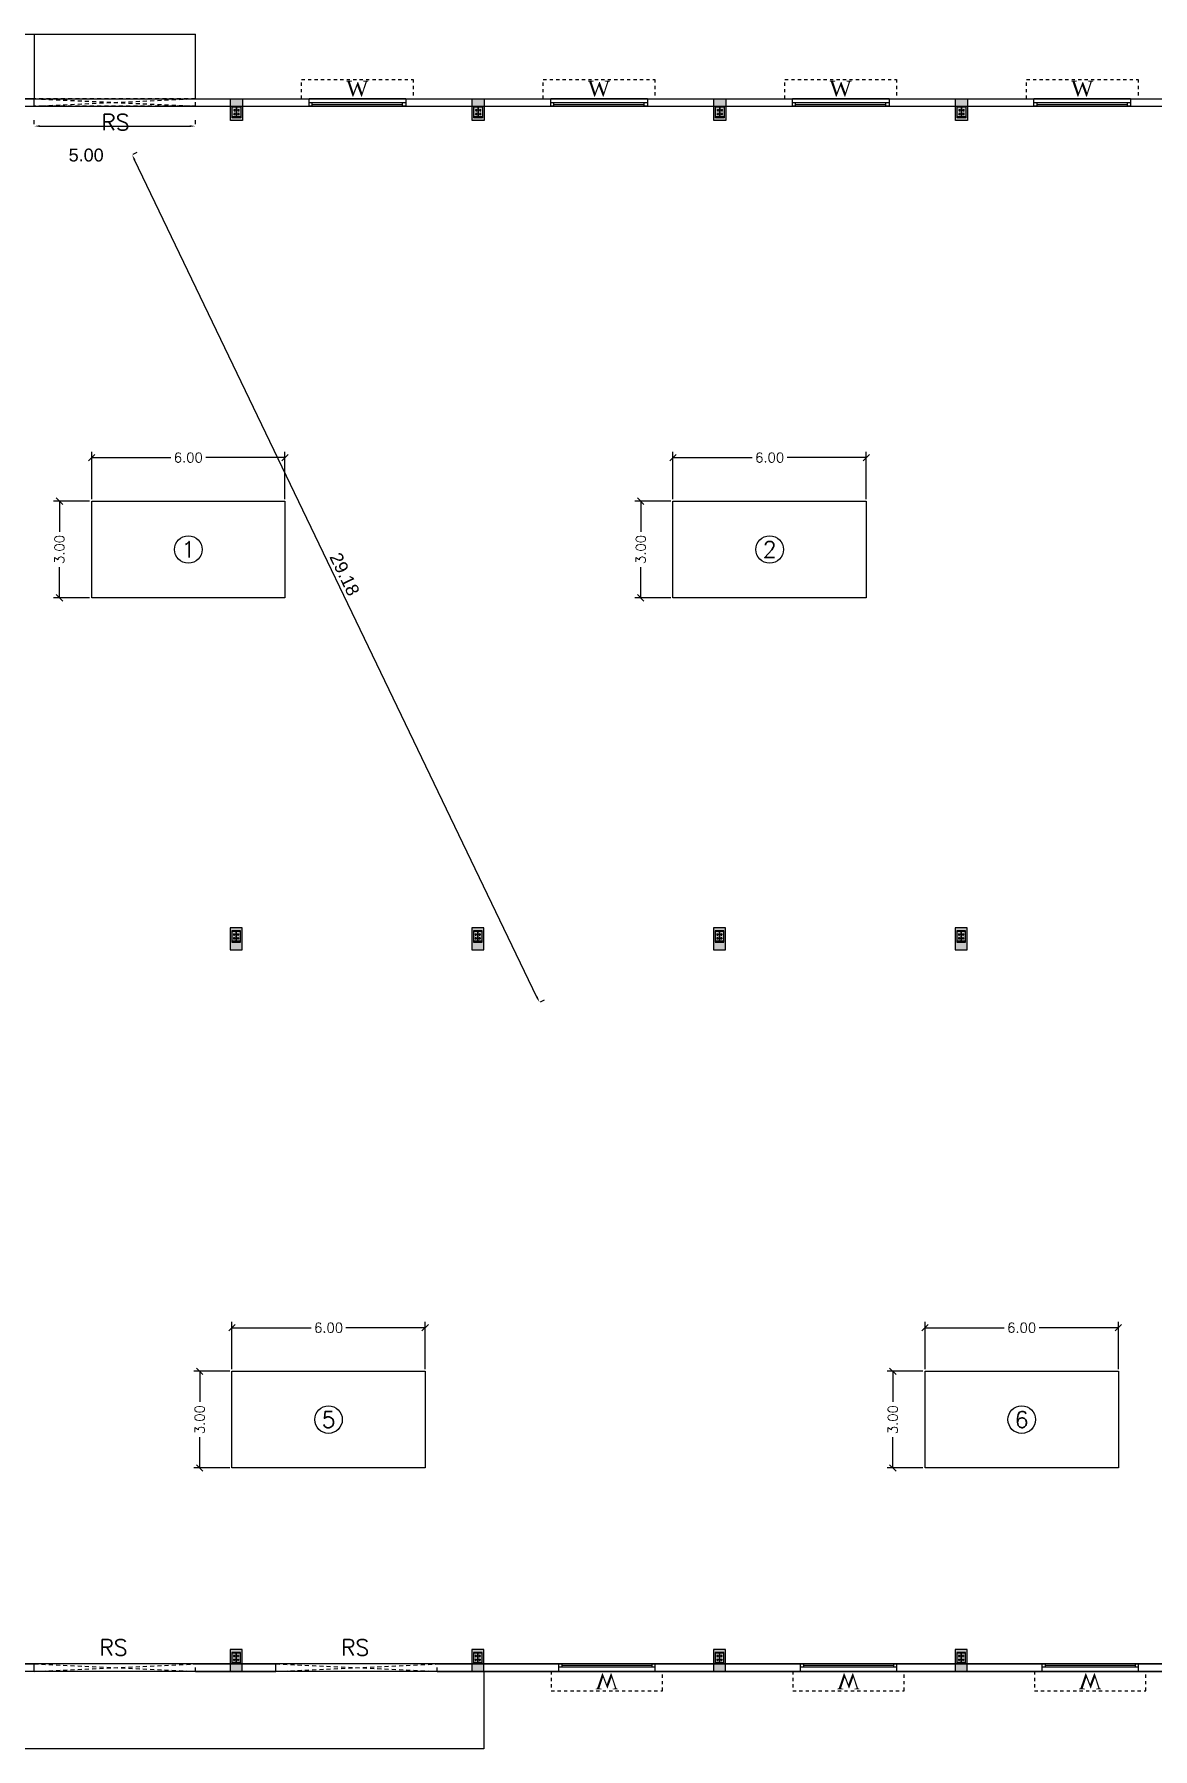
# Model space of a CAD drawing. Header units: metres. Extents: x 6804 to 7881, y 412 to 705.
# Drawn here: x 7317 to 7351.7, y 461.7 to 514.9 of the extents above; entities that cross this region are included whole.
import ezdxf
from ezdxf.enums import TextEntityAlignment as Align

# ---------------------------------------------------------------- set-up
doc = ezdxf.new("R2010")
doc.units = ezdxf.units.M
doc.header["$LTSCALE"] = 5
doc.header["$PDSIZE"] = -1
doc.linetypes.add('CONTINOUS', pattern=[0])
doc.linetypes.add('HIDDEN', pattern=[0.375, 0.25, -0.125])
doc.layers.get('0').update_dxf_attribs({"color": 8, "linetype": 'CONTINUOUS'})
doc.layers.get('DEFPOINTS').update_dxf_attribs({"color": 8, "linetype": 'CONTINUOUS'})
for name, color, linetype in [('BLK_1_COVERED_AREA', 140, 'CONTINUOUS'), ('BLK_1_FLR_0_BLT_UP_AREA', 45, 'CONTINUOUS'), ('BLK_1_FLR_0_CARPET_AREA', 14, 'CONTINUOUS'), ('BLK_1_FLR_0_EXIT_WIDTH_DOOR', 2, 'CONTINUOUS'), ('BLK_1_FLR_0_REGULAR_ROOM_1', 4, 'CONTINUOUS'), ('col', 8, 'CONTINUOUS'), ('DIM', 8, 'CONTINUOUS'), ('HATCH', 8, 'CONTINUOUS'), ('L4', 8, 'CONTINUOUS'), ('Steel', 1, 'CONTINUOUS'), ('TEXT NOTES', 200, 'CONTINUOUS'), ('thin', 1, 'CONTINUOUS'), ('WALL', 3, 'CONTINUOUS'), ('WINDOW', 5, 'CONTINUOUS')]:
    doc.layers.add(name, color=color, linetype=linetype)
doc.layers.add('DIST_EXIT', color=7, linetype='CONTINUOUS', lineweight=0)
doc.styles.add('1', font='arial.ttf')
doc.styles.add('ROMANS', font='romans')
doc.styles.add('ROMANTIC', font='romantic.ttf')
doc.styles.get("Standard").update_dxf_attribs({"font": 'arial.ttf'})
doc.dimstyles.new('FSO 100', dxfattribs={"dimtxt": 0.5, "dimasz": 0.5, "dimexe": 0.18, "dimexo": 0.0625, "dimgap": 0.09, "dimtad": 0, "dimzin": 0, "dimdsep": 46, "dimtxsty": 'ROMANS', "dimblk": 'OBLIQUE', "dimcen": 0.01, "dimclrd": 256, "dimclre": 256, "dimclrt": 7, "dimaunit": 1, "dimadec": 3, "dimazin": 0, "dimtfac": 1, "dimtofl": 0, "dimtmove": 1, "dimatfit": 3, "dimfxl": 0, "dimtolj": 1, "dimtzin": 0, "dimarcsym": 0})
doc.dimstyles.get("Standard").update_dxf_attribs({"dimtxt": 0.4, "dimasz": 0.18, "dimexe": 0.18, "dimexo": 0.0625, "dimgap": 0.1, "dimtad": 1, "dimtoh": 1, "dimzin": 0, "dimdsep": 46, "dimtxsty": '1', "dimcen": 0.09, "dimadec": 0, "dimazin": 0, "dimtfac": 1, "dimtofl": 0, "dimtmove": 2, "dimatfit": 3, "dimfxl": 0, "dimtolj": 1, "dimtzin": 0, "dimarcsym": 0})

# ---------------------------------------------------------------- blocks, each defined once
blk = doc.blocks.new('MFC1')
at = {"color": 252}
for p, q in [((-24, 60), (-96, 60)), ((-60, 96), (-60, 24)), ((96, 60), (24, 60)), ((60, 96), (60, 24)), ((-24, -60), (-96, -60)), ((-60, -24), (-60, -96)), ((96, -60), (24, -60)), ((60, -24), (60, -96))]:
    blk.add_line(p, q, dxfattribs=at)
at = {"color": 1}
for p, q in [((-3, 0), (3, 0)), ((0, -6.2), (0, 6.2))]:
    blk.add_line(p, q, dxfattribs=at)
blk.add_lwpolyline([(-137.5, 175), (137.5, 175), (137.5, -175), (-137.5, -175)], close=True)
for centre in [(-60, 60), (60, 60), (-60, -60), (60, -60)]:
    blk.add_circle(centre, 18)
at = {"layer": 'Steel'}
for points in [[(-112.5, 150), (-112.5, 162), (112.5, 162), (112.5, 150), (-112.5, 150)], [(-112.5, 150), (-112.5, 162), (112.5, 162), (112.5, 150), (-112.5, 150)], [(-112.5, 150), (-112.5, 162), (112.5, 162), (112.5, 150), (-112.5, 150)], [(-112.5, 150), (-112.5, 162), (112.5, 162), (112.5, 150), (-112.5, 150)], [(-112.5, 150), (-112.5, 162), (112.5, 162), (112.5, 150), (-112.5, 150)], [(-112.5, 150), (-112.5, 162), (112.5, 162), (112.5, 150), (-112.5, 150)], [(-112.5, 150), (-112.5, 162), (112.5, 162), (112.5, 150), (-112.5, 150)], [(-112.5, 150), (-112.5, 162), (112.5, 162), (112.5, 150), (-112.5, 150)], [(-112.5, 150), (-112.5, 162), (112.5, 162), (112.5, 150), (-112.5, 150)], [(-112.5, 150), (-112.5, 162), (112.5, 162), (112.5, 150), (-112.5, 150)], [(-112.5, 150), (-112.5, 162), (112.5, 162), (112.5, 150), (-112.5, 150)], [(-112.5, 150), (-112.5, 162), (112.5, 162), (112.5, 150), (-112.5, 150)], [(-112.5, 150), (-112.5, 162), (112.5, 162), (112.5, 150), (-112.5, 150)], [(-112.5, 150), (-112.5, 162), (112.5, 162), (112.5, 150), (-112.5, 150)], [(-112.5, 150), (-112.5, 162), (112.5, 162), (112.5, 150), (-112.5, 150)], [(-112.5, 150), (-112.5, 162), (112.5, 162), (112.5, 150), (-112.5, 150)], [(-112.5, 150), (-112.5, 162), (112.5, 162), (112.5, 150), (-112.5, 150)], [(-112.5, 150), (-112.5, 162), (112.5, 162), (112.5, 150), (-112.5, 150)], [(-112.5, 150), (-112.5, 162), (112.5, 162), (112.5, 150), (-112.5, 150)], [(-112.5, 150), (-112.5, 162), (112.5, 162), (112.5, 150), (-112.5, 150)], [(-112.5, 150), (-112.5, 162), (112.5, 162), (112.5, 150), (-112.5, 150)], [(-112.5, 150), (-112.5, 162), (112.5, 162), (112.5, 150), (-112.5, 150)], [(-3, 150), (3, 150), (3, -150), (-3, -150), (-3, 150)], [(-3, 150), (3, 150), (3, -150), (-3, -150), (-3, 150)], [(-3, 150), (3, 150), (3, -150), (-3, -150), (-3, 150)], [(-3, 150), (3, 150), (3, -150), (-3, -150), (-3, 150)], [(-3, 150), (3, 150), (3, -150), (-3, -150), (-3, 150)], [(-3, 150), (3, 150), (3, -150), (-3, -150), (-3, 150)], [(-3, 150), (3, 150), (3, -150), (-3, -150), (-3, 150)], [(-3, 150), (3, 150), (3, -150), (-3, -150), (-3, 150)], [(-3, 150), (3, 150), (3, -150), (-3, -150), (-3, 150)], [(-3, 150), (3, 150), (3, -150), (-3, -150), (-3, 150)], [(-3, 150), (3, 150), (3, -150), (-3, -150), (-3, 150)], [(-3, 150), (3, 150), (3, -150), (-3, -150), (-3, 150)], [(-3, 150), (3, 150), (3, -150), (-3, -150), (-3, 150)], [(-3, 150), (3, 150), (3, -150), (-3, -150), (-3, 150)], [(-3, 150), (3, 150), (3, -150), (-3, -150), (-3, 150)], [(-3, 150), (3, 150), (3, -150), (-3, -150), (-3, 150)], [(-3, 150), (3, 150), (3, -150), (-3, -150), (-3, 150)], [(-3, 150), (3, 150), (3, -150), (-3, -150), (-3, 150)], [(-3, 150), (3, 150), (3, -150), (-3, -150), (-3, 150)], [(-3, 150), (3, 150), (3, -150), (-3, -150), (-3, 150)], [(-3, 150), (3, 150), (3, -150), (-3, -150), (-3, 150)], [(-3, 150), (3, 150), (3, -150), (-3, -150), (-3, 150)], [(-112.5, -150), (-112.5, -162), (112.5, -162), (112.5, -150), (-112.5, -150)], [(-112.5, -150), (-112.5, -162), (112.5, -162), (112.5, -150), (-112.5, -150)], [(-112.5, -150), (-112.5, -162), (112.5, -162), (112.5, -150), (-112.5, -150)], [(-112.5, -150), (-112.5, -162), (112.5, -162), (112.5, -150), (-112.5, -150)], [(-112.5, -150), (-112.5, -162), (112.5, -162), (112.5, -150), (-112.5, -150)], [(-112.5, -150), (-112.5, -162), (112.5, -162), (112.5, -150), (-112.5, -150)], [(-112.5, -150), (-112.5, -162), (112.5, -162), (112.5, -150), (-112.5, -150)], [(-112.5, -150), (-112.5, -162), (112.5, -162), (112.5, -150), (-112.5, -150)], [(-112.5, -150), (-112.5, -162), (112.5, -162), (112.5, -150), (-112.5, -150)], [(-112.5, -150), (-112.5, -162), (112.5, -162), (112.5, -150), (-112.5, -150)], [(-112.5, -150), (-112.5, -162), (112.5, -162), (112.5, -150), (-112.5, -150)], [(-112.5, -150), (-112.5, -162), (112.5, -162), (112.5, -150), (-112.5, -150)], [(-112.5, -150), (-112.5, -162), (112.5, -162), (112.5, -150), (-112.5, -150)], [(-112.5, -150), (-112.5, -162), (112.5, -162), (112.5, -150), (-112.5, -150)], [(-112.5, -150), (-112.5, -162), (112.5, -162), (112.5, -150), (-112.5, -150)], [(-112.5, -150), (-112.5, -162), (112.5, -162), (112.5, -150), (-112.5, -150)], [(-112.5, -150), (-112.5, -162), (112.5, -162), (112.5, -150), (-112.5, -150)], [(-112.5, -150), (-112.5, -162), (112.5, -162), (112.5, -150), (-112.5, -150)], [(-112.5, -150), (-112.5, -162), (112.5, -162), (112.5, -150), (-112.5, -150)], [(-112.5, -150), (-112.5, -162), (112.5, -162), (112.5, -150), (-112.5, -150)], [(-112.5, -150), (-112.5, -162), (112.5, -162), (112.5, -150), (-112.5, -150)], [(-112.5, -150), (-112.5, -162), (112.5, -162), (112.5, -150), (-112.5, -150)]]:
    blk.add_lwpolyline(points, dxfattribs=at)
blk = doc.blocks.new('wsdefsegr')
at = {"layer": 'HATCH'}
h = blk.add_hatch(color=256, dxfattribs=at)
h.dxf.hatch_style = 1
h.paths.add_polyline_path([(9068, -5301), (9443, -5301), (9443, -4621), (9068, -4621)])
at = {"layer": 'col', "color": 5}
blk.add_lwpolyline([(9068, -4621), (9443, -4621), (9443, -5301), (9068, -5301)], close=True, dxfattribs=at)
blk.add_blockref('MFC1', (9255, -5036))
blk = doc.blocks.new('WINDOW')
at = {"layer": 'WINDOW'}
for p, q in [((3000, 30), (0, 30)), ((0, -200), (0, 30)), ((3000, 30), (3000, -200)), ((3000, -101), (0, -101)), ((3000, -200), (0, -200)), ((100, -200), (100, -101)), ((2900, -200), (2900, -101))]:
    blk.add_line(p, q, dxfattribs=at)
at = {"layer": 'WINDOW', "color": 253, "linetype": 'HIDDEN', "ltscale": 12}
blk.add_lwpolyline([(-230, 30), (-230, 630), (3230, 630), (3230, 30)], dxfattribs=at)
at = {"layer": 'WINDOW', "const_width": 30}
blk.add_lwpolyline([(100, -150), (2900, -150)], dxfattribs=at)
at = {"linetype": 'CONTINOUS', "ltscale": 2, "style": 'ROMANTIC'}
blk.add_text('W', height=480, dxfattribs=at).set_placement((1154, 106))
at = {"linetype": 'CONTINOUS', "ltscale": 2}
blk.add_text('ASDFASDF', height=0.55, dxfattribs=at).set_placement((284, -754))
blk = doc.blocks.new('_Oblique')
at = {"color": 0, "linetype": 'ByBlock', "lineweight": -2}
blk.add_line((-0.5, -0.5), (0.5, 0.5), dxfattribs=at)
blk = doc.blocks.new('*D86')
at = {"layer": 'DEFPOINTS', "color": 0, "ltscale": 2}
for p in [(7344.605, 473.424), (7343.605, 470.424), (7344.605, 470.424)]:
    blk.add_point(p, dxfattribs=at)
at = {"layer": 'DIM', "lineweight": -2, "ltscale": 2}
for p, q in [((7344.542, 473.424), (7343.425, 473.424)), ((7343.605, 473.424), (7343.605, 472.471)), ((7343.605, 470.424), (7343.605, 471.377)), ((7344.542, 470.424), (7343.425, 470.424))]:
    blk.add_line(p, q, dxfattribs=at)
at = {"layer": 'DIM', "lineweight": -2, "ltscale": 2, "xscale": 0.2, "yscale": 0.2, "zscale": 0.2}
for p, rotation in [((7343.605, 473.424), 90), ((7343.605, 470.424), 270)]:
    blk.add_blockref('_Oblique', p, dxfattribs=dict(at, rotation=rotation))
at = {"layer": 'DIM', "color": 7, "ltscale": 2, "insert": (7343.605, 471.924), "char_height": 0.3, "attachment_point": 5, "rotation": 90, "style": 'ROMANS'}
blk.add_mtext('\\A1;3.00', dxfattribs=at)
blk = doc.blocks.new('*D87')
at = {"layer": 'DEFPOINTS', "color": 0, "ltscale": 2}
for p in [(7344.605, 474.776), (7344.605, 473.424), (7350.605, 473.424)]:
    blk.add_point(p, dxfattribs=at)
at = {"layer": 'DIM', "lineweight": -2, "ltscale": 2}
for p, q in [((7344.605, 473.487), (7344.605, 474.956)), ((7344.605, 474.776), (7347.065, 474.776)), ((7350.605, 474.776), (7348.145, 474.776)), ((7350.605, 473.487), (7350.605, 474.956))]:
    blk.add_line(p, q, dxfattribs=at)
at = {"layer": 'DIM', "lineweight": -2, "ltscale": 2, "xscale": 0.2, "yscale": 0.2, "zscale": 0.2}
for p, rotation in [((7344.605, 474.776), 179.9999999999479), ((7350.605, 474.776), 359.9999999999479)]:
    blk.add_blockref('_Oblique', p, dxfattribs=dict(at, rotation=rotation))
at = {"layer": 'DIM', "color": 7, "ltscale": 2, "insert": (7347.605, 474.776), "char_height": 0.3, "attachment_point": 5, "style": 'ROMANS'}
blk.add_mtext('\\A1;6.00', dxfattribs=at)
blk = doc.blocks.new('*D88')
at = {"layer": 'DEFPOINTS', "color": 0, "ltscale": 2}
for p in [(7336.783, 500.424), (7335.783, 497.424), (7336.783, 497.424)]:
    blk.add_point(p, dxfattribs=at)
at = {"layer": 'DIM', "lineweight": -2, "ltscale": 2}
for p, q in [((7336.721, 500.424), (7335.603, 500.424)), ((7335.783, 500.424), (7335.783, 499.471)), ((7335.783, 497.424), (7335.783, 498.377)), ((7336.721, 497.424), (7335.603, 497.424))]:
    blk.add_line(p, q, dxfattribs=at)
at = {"layer": 'DIM', "lineweight": -2, "ltscale": 2, "xscale": 0.2, "yscale": 0.2, "zscale": 0.2}
for p, rotation in [((7335.783, 500.424), 90), ((7335.783, 497.424), 270)]:
    blk.add_blockref('_Oblique', p, dxfattribs=dict(at, rotation=rotation))
at = {"layer": 'DIM', "color": 7, "ltscale": 2, "insert": (7335.783, 498.924), "char_height": 0.3, "attachment_point": 5, "rotation": 90, "style": 'ROMANS'}
blk.add_mtext('\\A1;3.00', dxfattribs=at)
blk = doc.blocks.new('*D89')
at = {"layer": 'DEFPOINTS', "color": 0, "ltscale": 2}
for p in [(7336.783, 501.776), (7336.783, 500.424), (7342.783, 500.424)]:
    blk.add_point(p, dxfattribs=at)
at = {"layer": 'DIM', "lineweight": -2, "ltscale": 2}
for p, q in [((7336.783, 500.487), (7336.783, 501.956)), ((7336.783, 501.776), (7339.243, 501.776)), ((7342.783, 501.776), (7340.323, 501.776)), ((7342.783, 500.487), (7342.783, 501.956))]:
    blk.add_line(p, q, dxfattribs=at)
at = {"layer": 'DIM', "lineweight": -2, "ltscale": 2, "xscale": 0.2, "yscale": 0.2, "zscale": 0.2}
for p, rotation in [((7336.783, 501.776), 179.9999999999479), ((7342.783, 501.776), 359.9999999999479)]:
    blk.add_blockref('_Oblique', p, dxfattribs=dict(at, rotation=rotation))
at = {"layer": 'DIM', "color": 7, "ltscale": 2, "insert": (7339.783, 501.776), "char_height": 0.3, "attachment_point": 5, "style": 'ROMANS'}
blk.add_mtext('\\A1;6.00', dxfattribs=at)
blk = doc.blocks.new('*D159')
at = {"layer": 'DEFPOINTS', "color": 0, "ltscale": 2}
for p in [(7318.741, 500.424), (7317.741, 497.424), (7318.741, 497.424)]:
    blk.add_point(p, dxfattribs=at)
at = {"layer": 'DIM', "lineweight": -2, "ltscale": 2}
for p, q in [((7318.678, 500.424), (7317.561, 500.424)), ((7317.741, 500.424), (7317.741, 499.471)), ((7317.741, 497.424), (7317.741, 498.377)), ((7318.678, 497.424), (7317.561, 497.424))]:
    blk.add_line(p, q, dxfattribs=at)
at = {"layer": 'DIM', "lineweight": -2, "ltscale": 2, "xscale": 0.2, "yscale": 0.2, "zscale": 0.2}
for p, rotation in [((7317.741, 500.424), 90), ((7317.741, 497.424), 270)]:
    blk.add_blockref('_Oblique', p, dxfattribs=dict(at, rotation=rotation))
at = {"layer": 'DIM', "color": 7, "ltscale": 2, "insert": (7317.741, 498.924), "char_height": 0.3, "attachment_point": 5, "rotation": 90, "style": 'ROMANS'}
blk.add_mtext('\\A1;3.00', dxfattribs=at)
blk = doc.blocks.new('*D160')
at = {"layer": 'DEFPOINTS', "color": 0, "ltscale": 2}
for p in [(7318.741, 501.776), (7318.741, 500.424), (7324.741, 500.424)]:
    blk.add_point(p, dxfattribs=at)
at = {"layer": 'DIM', "lineweight": -2, "ltscale": 2}
for p, q in [((7318.741, 500.487), (7318.741, 501.956)), ((7318.741, 501.776), (7321.201, 501.776)), ((7324.741, 501.776), (7322.281, 501.776)), ((7324.741, 500.487), (7324.741, 501.956))]:
    blk.add_line(p, q, dxfattribs=at)
at = {"layer": 'DIM', "lineweight": -2, "ltscale": 2, "xscale": 0.2, "yscale": 0.2, "zscale": 0.2}
for p, rotation in [((7318.741, 501.776), 179.9999999999479), ((7324.741, 501.776), 359.9999999999479)]:
    blk.add_blockref('_Oblique', p, dxfattribs=dict(at, rotation=rotation))
at = {"layer": 'DIM', "color": 7, "ltscale": 2, "insert": (7321.741, 501.776), "char_height": 0.3, "attachment_point": 5, "style": 'ROMANS'}
blk.add_mtext('\\A1;6.00', dxfattribs=at)
blk = doc.blocks.new('*D167')
at = {"layer": 'DEFPOINTS', "color": 0, "ltscale": 2}
for p in [(7323.093, 473.424), (7322.093, 470.424), (7323.093, 470.424)]:
    blk.add_point(p, dxfattribs=at)
at = {"layer": 'DIM', "lineweight": -2, "ltscale": 2}
for p, q in [((7323.031, 473.424), (7321.913, 473.424)), ((7322.093, 473.424), (7322.093, 472.471)), ((7322.093, 470.424), (7322.093, 471.377)), ((7323.031, 470.424), (7321.913, 470.424))]:
    blk.add_line(p, q, dxfattribs=at)
at = {"layer": 'DIM', "lineweight": -2, "ltscale": 2, "xscale": 0.2, "yscale": 0.2, "zscale": 0.2}
for p, rotation in [((7322.093, 473.424), 90), ((7322.093, 470.424), 270)]:
    blk.add_blockref('_Oblique', p, dxfattribs=dict(at, rotation=rotation))
at = {"layer": 'DIM', "color": 7, "ltscale": 2, "insert": (7322.093, 471.924), "char_height": 0.3, "attachment_point": 5, "rotation": 90, "style": 'ROMANS'}
blk.add_mtext('\\A1;3.00', dxfattribs=at)
blk = doc.blocks.new('*D168')
at = {"layer": 'DEFPOINTS', "color": 0, "ltscale": 2}
for p in [(7323.093, 474.776), (7323.093, 473.424), (7329.093, 473.424)]:
    blk.add_point(p, dxfattribs=at)
at = {"layer": 'DIM', "lineweight": -2, "ltscale": 2}
for p, q in [((7323.093, 473.487), (7323.093, 474.956)), ((7323.093, 474.776), (7325.553, 474.776)), ((7329.093, 474.776), (7326.633, 474.776)), ((7329.093, 473.487), (7329.093, 474.956))]:
    blk.add_line(p, q, dxfattribs=at)
at = {"layer": 'DIM', "lineweight": -2, "ltscale": 2, "xscale": 0.2, "yscale": 0.2, "zscale": 0.2}
for p, rotation in [((7323.093, 474.776), 179.9999999999479), ((7329.093, 474.776), 359.9999999999479)]:
    blk.add_blockref('_Oblique', p, dxfattribs=dict(at, rotation=rotation))
at = {"layer": 'DIM', "color": 7, "ltscale": 2, "insert": (7326.093, 474.776), "char_height": 0.3, "attachment_point": 5, "style": 'ROMANS'}
blk.add_mtext('\\A1;6.00', dxfattribs=at)
blk = doc.blocks.new('*D183')
at = {"layer": 'DEFPOINTS', "color": 0}
for p in [(7319.97, 511.164), (7319.995, 511.176), (7332.612, 484.861)]:
    blk.add_point(p, dxfattribs=at)
at = {"layer": 'DIST_EXIT', "color": 0, "lineweight": -2}
for p, q in [((7320.026, 511.191), (7320.158, 511.254)), ((7332.56, 485.036), (7320.073, 511.014)), ((7332.668, 484.888), (7332.8, 484.951))]:
    blk.add_line(p, q, dxfattribs=at)
at = {"layer": 'DIST_EXIT', "color": 0}
for points in [[(7320.1, 511.027), (7320.046, 511.001), (7319.995, 511.176)], [(7332.587, 485.049), (7332.533, 485.023), (7332.638, 484.873)]]:
    blk.add_solid(points, dxfattribs=at)
at = {"layer": 'DIST_EXIT', "color": 0, "insert": (7326.591, 498.157), "char_height": 0.4, "attachment_point": 5, "rotation": 295.6714, "style": '1'}
blk.add_mtext('\\A1;29.18', dxfattribs=at)
blk = doc.blocks.new('*D184')
at = {"layer": 'BLK_1_FLR_0_EXIT_WIDTH_DOOR', "color": 0, "lineweight": -2}
for p, q in [((7316.96, 512.124), (7316.96, 512.242)), ((7317.14, 512.062), (7321.78, 512.062)), ((7321.96, 512.124), (7321.96, 512.242))]:
    blk.add_line(p, q, dxfattribs=at)
at = {"layer": 'BLK_1_FLR_0_EXIT_WIDTH_DOOR', "color": 0}
for points in [[(7317.14, 512.092), (7317.14, 512.032), (7316.96, 512.062)], [(7321.78, 512.092), (7321.78, 512.032), (7321.96, 512.062)]]:
    blk.add_solid(points, dxfattribs=at)
at = {"layer": 'DEFPOINTS', "color": 0}
for p in [(7316.96, 512.062), (7321.96, 512.062), (7321.96, 512.062)]:
    blk.add_point(p, dxfattribs=at)
at = {"layer": 'BLK_1_FLR_0_EXIT_WIDTH_DOOR', "color": 0, "insert": (7318.57, 511.162), "char_height": 0.4, "attachment_point": 5, "style": '1'}
blk.add_mtext('\\A1;5.00', dxfattribs=at)

msp = doc.modelspace()

# ---------------------------------------------------------------- linework, layer by layer
at = {"layer": 'BLK_1_COVERED_AREA'}
msp.add_lwpolyline([(7273.365, 512.912), (7476.665, 512.912), (7476.665, 464.112), (7273.365, 464.112)], close=True, dxfattribs=at)
at = {"layer": 'BLK_1_FLR_0_BLT_UP_AREA', "color": 45}
msp.add_lwpolyline([(7273.365, 512.912), (7476.665, 512.912), (7476.665, 464.112), (7273.365, 464.112)], close=True, dxfattribs=at)
at = {"layer": 'BLK_1_FLR_0_CARPET_AREA', "color": 14}
msp.add_lwpolyline([(7273.595, 512.682), (7476.444, 512.682), (7476.444, 464.342), (7273.595, 464.342)], close=True, dxfattribs=at)
at = {"layer": 'BLK_1_FLR_0_REGULAR_ROOM_1', "color": 4}
msp.add_lwpolyline([(7273.595, 512.682), (7476.444, 512.682), (7476.444, 464.342), (7273.595, 464.342)], close=True, dxfattribs=at)
at = {"layer": 'DIM', "color": 0, "ltscale": 2}
msp.add_lwpolyline([(7316.96, 514.912), (7316.96, 512.912), (7306.76, 512.912), (7306.76, 514.912)], close=True, dxfattribs=at)
at = {"layer": 'DIM', "color": 0, "linetype": 'CONTINOUS'}
for centre in [(7321.741, 498.924), (7339.783, 498.924), (7326.093, 471.924), (7347.605, 471.924)]:
    msp.add_circle(centre, 0.427, dxfattribs=at)
at = {"layer": 'L4', "linetype": 'CONTINOUS', "ltscale": 2}
for p in [(7316.96, 514.912), (7321.96, 512.912)]:
    msp.add_line(p, (7321.96, 514.912), dxfattribs=at)
at = {"layer": 'TEXT NOTES', "color": 4}
for points in [[(7318.741, 500.424), (7324.741, 500.424), (7324.741, 497.424), (7318.741, 497.424)], [(7336.783, 500.424), (7342.783, 500.424), (7342.783, 497.424), (7336.783, 497.424)], [(7323.093, 473.424), (7329.093, 473.424), (7329.093, 470.424), (7323.093, 470.424)], [(7344.605, 473.424), (7350.605, 473.424), (7350.605, 470.424), (7344.605, 470.424)]]:
    msp.add_lwpolyline(points, close=True, dxfattribs=at)
at = {"layer": 'thin', "linetype": 'HIDDEN', "ltscale": 0.2}
for p, q in [((7316.96, 512.682), (7316.96, 512.912)), ((7316.96, 464.112), (7316.96, 464.342)), ((7324.46, 464.112), (7324.46, 464.342))]:
    msp.add_line(p, q, dxfattribs=at)
at = {"layer": 'thin', "linetype": 'HIDDEN', "ltscale": 0.1}
for points in [[(7321.96, 512.682), (7321.96, 512.912), (7316.96, 512.912), (7321.96, 512.682), (7316.96, 512.682), (7321.96, 512.912)], [(7321.96, 464.112), (7321.96, 464.342), (7316.96, 464.342), (7321.96, 464.112), (7316.96, 464.112), (7321.96, 464.342)], [(7329.46, 464.112), (7329.46, 464.342), (7324.46, 464.342), (7329.46, 464.112), (7324.46, 464.112), (7329.46, 464.342)]]:
    msp.add_lwpolyline(points, dxfattribs=at)
at = {"layer": 'thin'}
msp.add_lwpolyline([(7330.913, 464.112), (7330.913, 461.712), (7315.538, 461.712), (7315.538, 464.112)], dxfattribs=at)
at = {"layer": 'WALL'}
for points in [[(7321.96, 512.912), (7376.96, 512.912)], [(7285.426, 512.682), (7316.96, 512.682)], [(7321.96, 512.682), (7376.96, 512.682)], [(7273.594, 472.678), (7273.595, 464.342), (7316.96, 464.342)], [(7321.96, 464.342), (7324.46, 464.342)], [(7321.96, 464.112), (7324.46, 464.112)], [(7329.46, 464.342), (7369.46, 464.342)], [(7329.46, 464.112), (7369.46, 464.112)]]:
    msp.add_lwpolyline(points, dxfattribs=at)

# ---------------------------------------------------------------- block references
at = {"layer": 'WALL', "xscale": 0.0009999999999764, "yscale": 0.0009999999999764, "zscale": 0.0009999999999764}
for p in [(7313.981, 517.533), (7321.481, 517.533), (7328.981, 517.533), (7336.481, 517.533)]:
    msp.add_blockref('wsdefsegr', p, dxfattribs=at)
at = {"layer": 'WALL', "xscale": -0.0009999999999764, "yscale": 0.0009999999999764, "zscale": 0.001, "rotation": 180}
for p in [(7313.97, 481.881), (7321.47, 481.881), (7328.97, 481.881), (7336.47, 481.881), (7313.97, 459.491), (7321.47, 459.491), (7328.97, 459.491), (7336.47, 459.491)]:
    msp.add_blockref('wsdefsegr', p, dxfattribs=at)
at = {"layer": 'WINDOW', "lineweight": 18, "xscale": 0.0009999999999764, "yscale": 0.0009999999999764, "zscale": 0.0009999999999764}
for p in [(7325.487, 512.882), (7332.987, 512.882), (7340.487, 512.882), (7347.987, 512.882)]:
    msp.add_blockref('WINDOW', p, dxfattribs=at)
at = {"layer": 'WINDOW', "lineweight": 18, "xscale": -0.0009999999999764, "yscale": 0.0009999999999764, "zscale": 0.001, "rotation": 180}
for p in [(7333.231, 464.142), (7340.731, 464.142), (7348.231, 464.142)]:
    msp.add_blockref('WINDOW', p, dxfattribs=at)

# ---------------------------------------------------------------- texts
at = {"layer": 'DIM', "color": 0, "linetype": 'CONTINOUS', "style": 'ROMANS'}
for s, p in [('1', (7321.741, 498.924)), ('2', (7339.783, 498.924)), ('5', (7326.093, 471.924)), ('6', (7347.605, 471.924))]:
    msp.add_text(s, height=0.5, rotation=360, dxfattribs=at).set_placement(p, align=Align.MIDDLE)
for p in [(7318.978, 464.601), (7326.478, 464.601)]:
    msp.add_text('RS', height=0.5, rotation=360, dxfattribs=at).set_placement(p)
at = {"layer": 'DIM', "color": 0, "ltscale": 2, "insert": (7319.478, 512.187), "char_height": 0.5, "width": 28.6249, "attachment_point": 5, "style": 'ROMANS'}
msp.add_mtext('{\\Fromans.shx|c0;RS}', dxfattribs=at)

# ---------------------------------------------------------------- dimensions: what is measured, and where the dimension line sits
at = {"layer": 'BLK_1_FLR_0_EXIT_WIDTH_DOOR'}
dim = msp.add_linear_dim(base=(7321.96, 512.062), p1=(7316.96, 512.062), p2=(7321.96, 512.062), dimstyle='Standard', dxfattribs=at)
dim.commit()
dim.dimension.update_dxf_attribs({"geometry": '*D184', "text_midpoint": (7318.57, 511.162), "dimtype": 160})
at = {"layer": 'DIM', "color": 5, "ltscale": 2}
for p1, p2, picture, middle in [((7324.741, 500.424), (7318.741, 500.424), '*D160', (7321.741, 501.776)), ((7342.783, 500.424), (7336.783, 500.424), '*D89', (7339.783, 501.776)), ((7329.093, 473.424), (7323.093, 473.424), '*D168', (7326.093, 474.776)), ((7350.605, 473.424), (7344.605, 473.424), '*D87', (7347.605, 474.776))]:
    dim = msp.add_aligned_dim(p1=p1, p2=p2, distance=-1.352, dimstyle='FSO 100', override={"dimtxt": 0.3, "dimasz": 0.2, "dimpost": '\\X'}, dxfattribs=at)
    dim.commit()
    dim.dimension.update_dxf_attribs({"geometry": picture, "text_midpoint": middle})
for base, p1, p2, picture, middle in [((7317.741, 497.424), (7318.741, 500.424), (7318.741, 497.424), '*D159', (7317.741, 498.924)), ((7335.783, 497.424), (7336.783, 500.424), (7336.783, 497.424), '*D88', (7335.783, 498.924)), ((7322.093, 470.424), (7323.093, 473.424), (7323.093, 470.424), '*D167', (7322.093, 471.924)), ((7343.605, 470.424), (7344.605, 473.424), (7344.605, 470.424), '*D86', (7343.605, 471.924))]:
    dim = msp.add_linear_dim(base=base, p1=p1, p2=p2, angle=90, dimstyle='FSO 100', override={"dimtxt": 0.3, "dimasz": 0.2, "dimpost": '\\X'}, dxfattribs=at)
    dim.commit()
    dim.dimension.update_dxf_attribs({"geometry": picture, "text_midpoint": middle})
at = {"layer": 'DIST_EXIT'}
dim = msp.add_aligned_dim(p1=(7332.612, 484.861), p2=(7319.97, 511.164), distance=-0.028, dimstyle='Standard', dxfattribs=at)
dim.commit()
dim.dimension.update_dxf_attribs({"geometry": '*D183', "text_midpoint": (7326.591, 498.157)})

doc.saveas('drawing.dxf')
